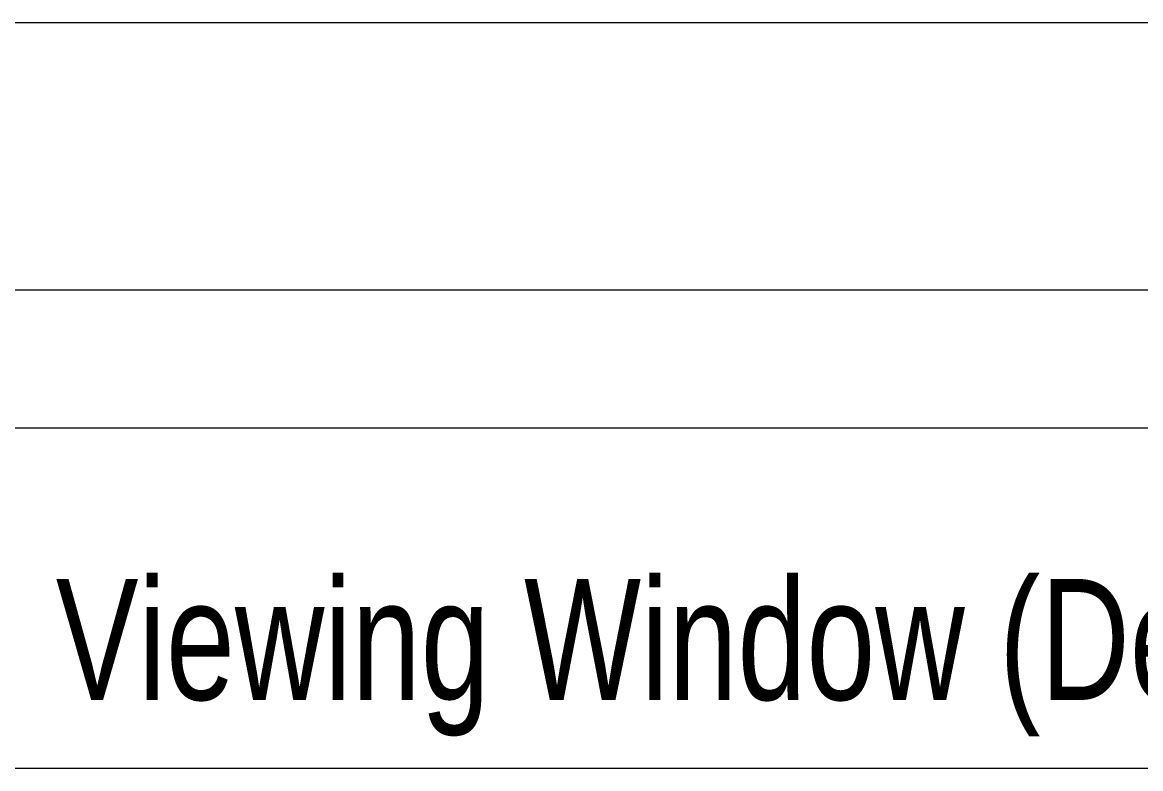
# Model space of a CAD drawing. Header units: metres. Extents: x -18745 to 220762, y -1579758 to -1356048.
# Drawn here: x 102458 to 103267, y -1447719 to -1447179 of the extents above; entities that cross this region are included whole.
import ezdxf

# ---------------------------------------------------------------- set-up
doc = ezdxf.new("R2010")
doc.units = ezdxf.units.M
doc.layers.get('0').update_dxf_attribs({"lineweight": 0})
doc.layers.add('A-100 - Copy$0$Medical Equipment and Furniture', color=8, linetype='Continuous', lineweight=0)
doc.layers.add('A-100 - Copy$0$Walls', color=8, linetype='Continuous', lineweight=0)
doc.styles.add('A-100 - Copy$0$X3G_ENTITY_257CFD', font='swisscl.ttf', dxfattribs={"height": 200})

# ---------------------------------------------------------------- blocks, each defined once
blk = doc.blocks.new('A-100 - Copy')
at = {"layer": 'A-100 - Copy$0$Medical Equipment and Furniture', "elevation": 0}
blk.add_lwpolyline([(101042.55, -1447179.05), (106622.45, -1447179.05), (106622.45, -1447718.97), (101042.55, -1447718.97)], close=True, dxfattribs=at)
at = {"layer": 'A-100 - Copy$0$Walls'}
for p, q in [((106200.32, -1447372.68, -23.71), (100350.32, -1447372.72, 2.36)), ((106200.32, -1447472.68, -23.71), (100500.32, -1447472.72, 1.69))]:
    blk.add_line(p, q, dxfattribs=at)
at = {"layer": 'A-100 - Copy$0$Medical Equipment and Furniture', "insert": (103965.17, -1447581.76, 0), "char_height": 87.4731, "width": 3260.5371, "attachment_point": 2, "style": 'A-100 - Copy$0$X3G_ENTITY_257CFD'}
blk.add_mtext('Viewing Window (Design and exact dimensions to be provided by supplier)', dxfattribs=at)

msp = doc.modelspace()

# ---------------------------------------------------------------- block references
msp.add_blockref('A-100 - Copy', (0, 0))

doc.saveas('drawing.dxf')
